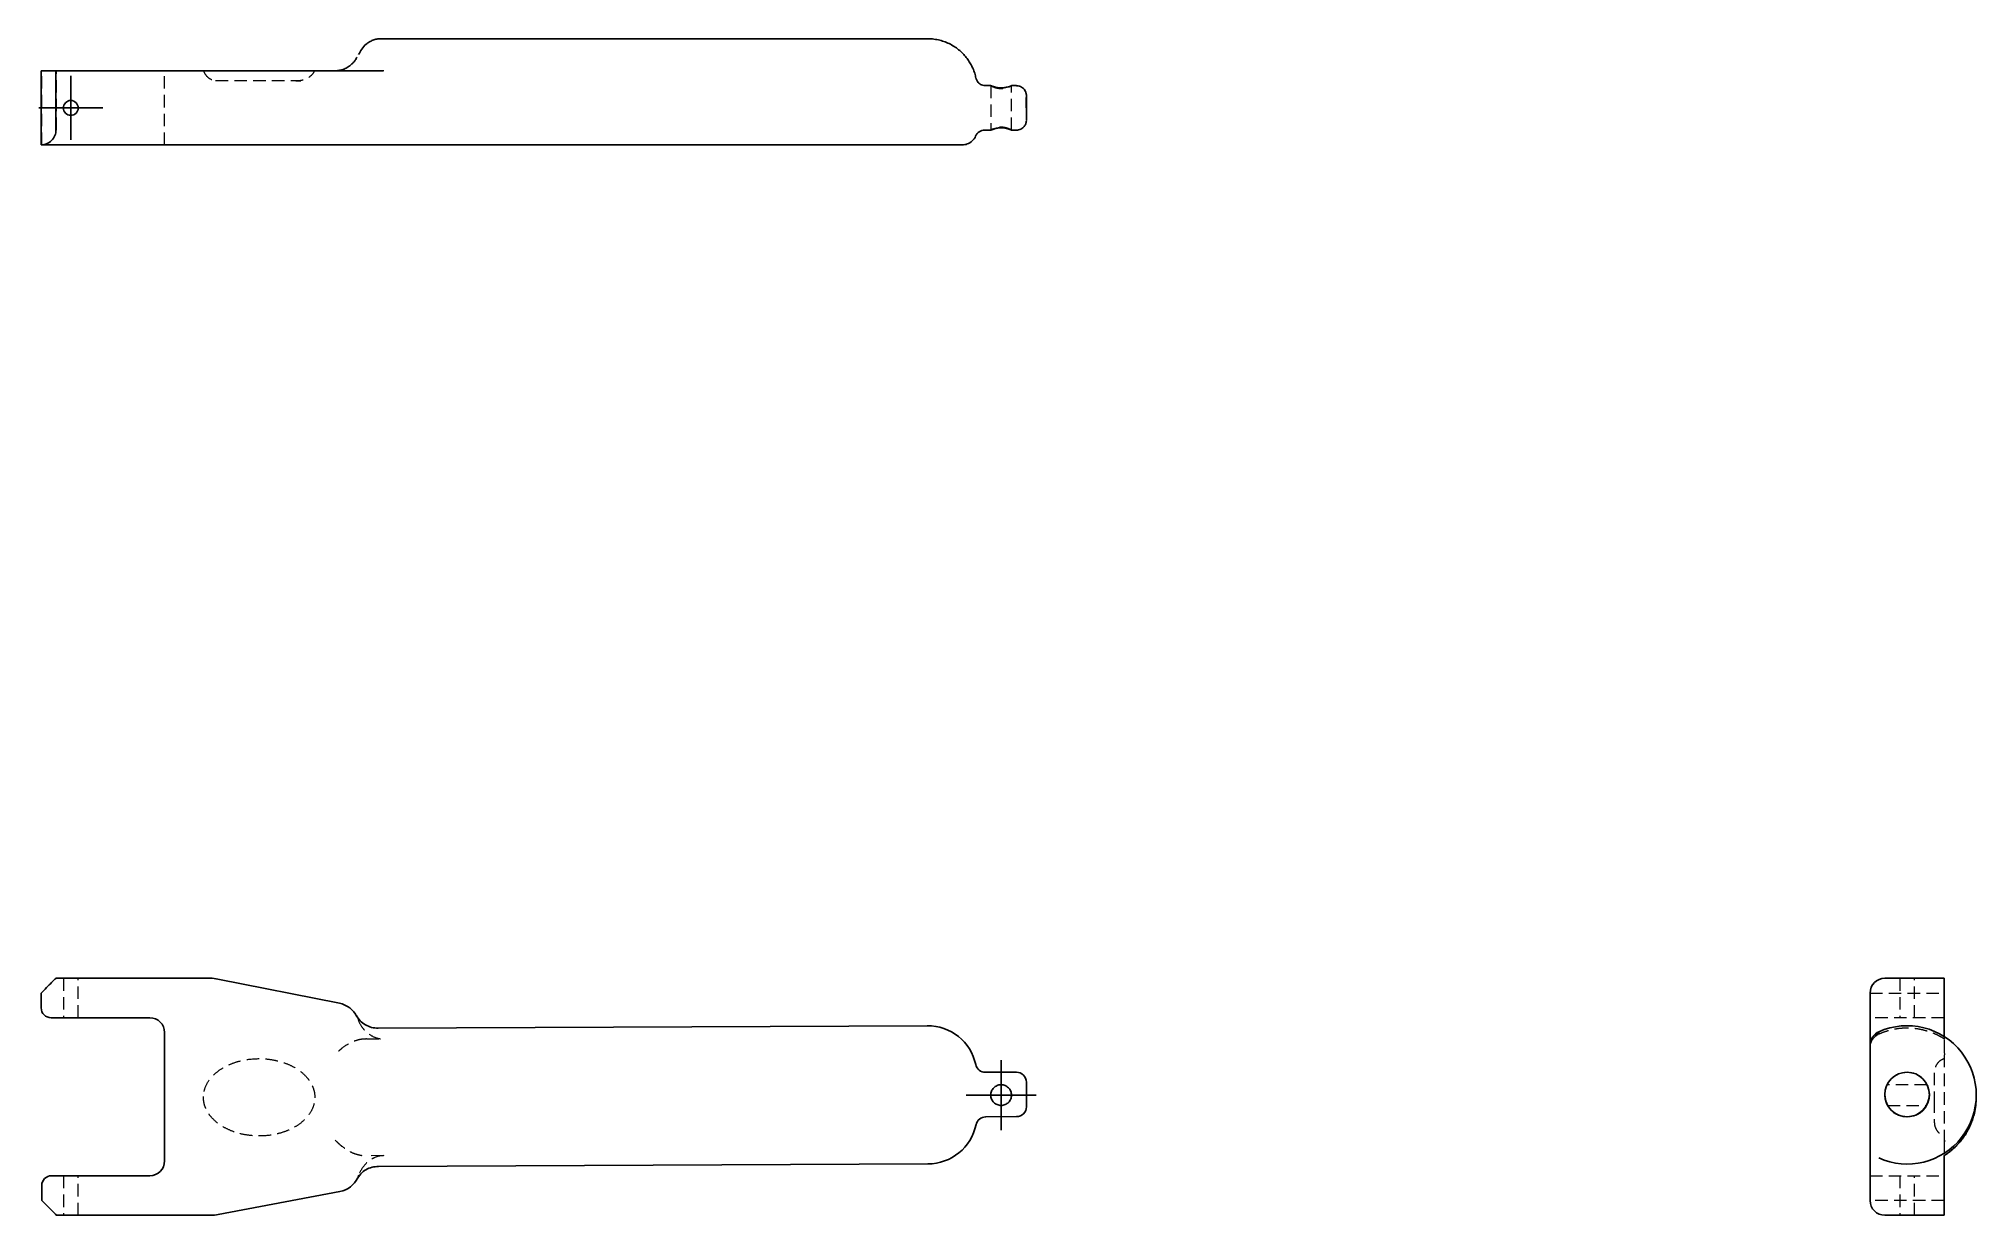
# Model space of a CAD drawing. Header units: millimetres. Extents: x 33 to 229, y 45 to 164.
import ezdxf

# ---------------------------------------------------------------- set-up
doc = ezdxf.new("R2010")
doc.units = ezdxf.units.MM
doc.linetypes.add('HIDDEN', pattern=[1.905, 1.27, -0.635])
doc.layers.add('10', color=7, linetype='Continuous')

# ---------------------------------------------------------------- blocks, each defined once
blk = doc.blocks.new('SW_CENTERMARKSYMBOL_0')
at = {"layer": '10', "color": 0}
for p, q in [((0, 2.5), (0, 3.55)), ((0, 0), (0, 2.5)), ((-2.5, 0), (-3.55, 0)), ((0, 0), (-2.5, 0)), ((0, 0), (0, -2.5)), ((0, 0), (2.5, 0)), ((2.5, 0), (3.55, 0)), ((0, -2.5), (0, -3.55))]:
    blk.add_line(p, q, dxfattribs=at)
blk = doc.blocks.new('SW_CENTERMARKSYMBOL_1')
at = {"layer": '10', "color": 0}
for p, q in [((0, 2.5), (0, 3.25)), ((0, 0), (0, 2.5)), ((-2.5, 0), (-3.25, 0)), ((0, 0), (-2.5, 0)), ((0, 0), (0, -2.5)), ((0, 0), (2.5, 0)), ((2.5, 0), (3.25, 0)), ((0, -2.5), (0, -3.25))]:
    blk.add_line(p, q, dxfattribs=at)

msp = doc.modelspace()

# ---------------------------------------------------------------- linework, layer by layer
at = {"color": 7, "linetype": 'Continuous', "lineweight": 25}
for p, q in [((122.97, 164.4), (67.52, 164.4)), ((33, 161.14), (34.5, 161.14)), ((33, 153.62), (33, 161.14)), ((34.5, 161.14), (34.5, 155.13)), ((50.15, 161.14), (34.5, 161.14)), ((50.15, 161.14), (50.93, 161.14)), ((63.28, 161.14), (50.93, 161.14)), ((63.28, 161.14), (65.16, 161.14)), ((129.38, 159.64), (128.85, 159.64)), ((131.99, 159.64), (131.47, 159.64)), ((50.15, 153.62), (33, 153.62)), ((50.64, 153.62), (50.15, 153.62)), ((62.99, 153.62), (50.64, 153.62)), ((63.7, 153.62), (62.99, 153.62)), ((122.95, 153.62), (67.56, 153.62)), ((127.85, 154.54), (127.85, 154.53)), ((128.76, 155.13), (129.39, 155.13)), ((131.48, 155.13), (131.99, 155.13)), ((34.5, 69.03), (50.15, 69.03)), ((50.93, 68.95), (63.28, 66.49)), ((220.13, 69.03), (226.14, 69.03)), ((226.14, 69.03), (226.14, 68.95)), ((226.14, 66.49), (226.14, 68.95)), ((33, 67.53), (33, 66.02)), ((218.62, 67.48), (218.62, 67.53)), ((218.62, 65.02), (218.62, 67.48)), ((34, 65.02), (44.03, 65.02)), ((218.62, 64.47), (218.62, 65.02)), ((226.14, 66.49), (226.14, 64.87)), ((45.53, 63.52), (45.53, 50.48)), ((122.94, 64.21), (67.19, 63.96)), ((131.98, 59.49), (128.84, 59.48)), ((132.99, 58.49), (133, 55.98)), ((220.13, 57.23), (220.13, 57.23)), ((220.13, 57.22), (220.13, 57.22)), ((224.64, 57.23), (224.64, 57.23)), ((224.64, 57.22), (224.64, 57.22)), ((229.4, 56.95), (229.4, 57.19)), ((128.86, 54.96), (132, 54.98)), ((218.62, 51.92), (218.62, 52.16)), ((67.23, 49.93), (123, 50.18)), ((218.62, 48.87), (218.62, 49.42)), ((33.06, 47.98), (33.06, 46.47)), ((44.03, 48.98), (34.06, 48.98)), ((63.32, 47.39), (50.97, 45.04)), ((218.62, 46.52), (218.62, 48.87)), ((226.14, 49.03), (226.14, 47.39)), ((226.14, 45.04), (226.14, 47.39)), ((218.62, 46.47), (218.62, 46.52)), ((50.22, 44.97), (34.56, 44.97)), ((226.14, 44.97), (220.13, 44.97)), ((226.14, 45.04), (226.14, 44.97))]:
    msp.add_line(p, q, dxfattribs=at)
at = {"color": 7, "linetype": 'HIDDEN', "lineweight": 18}
for p, q in [((33.06, 153.62), (33.06, 161.14)), ((34.56, 155.13), (34.56, 161.14)), ((45.53, 153.62), (45.53, 161.14)), ((67.77, 161.14), (67.76, 161.14)), ((129.38, 159.64), (129.38, 155.13)), ((131.48, 155.13), (131.48, 159.64)), ((35.26, 69.03), (35.26, 65.02)), ((36.76, 65.02), (36.76, 69.03)), ((221.63, 69.03), (221.63, 65.02)), ((223.14, 65.02), (223.14, 69.03)), ((218.62, 67.53), (226.14, 67.53)), ((65.03, 65.16), (65.16, 64.87)), ((226.14, 65.02), (218.62, 65.02)), ((66.01, 62.87), (67.72, 62.87)), ((226.13, 61.57), (226.17, 61.24)), ((226.14, 61.26), (226.18, 61.24)), ((226.14, 61.26), (226.14, 52.59)), ((224.41, 58.22), (220.35, 58.22)), ((220.41, 56.12), (224.36, 56.12)), ((226.17, 52.61), (226.13, 52.2)), ((226.18, 52.62), (226.14, 52.59)), ((67.77, 51.02), (66.06, 51.01)), ((35.26, 48.98), (35.26, 44.97)), ((36.76, 44.97), (36.76, 48.98)), ((65.22, 49.03), (65.1, 48.73)), ((218.62, 48.98), (226.14, 48.98)), ((221.63, 48.98), (221.63, 44.97)), ((223.14, 44.97), (223.14, 48.98)), ((226.14, 46.47), (218.62, 46.47))]:
    msp.add_line(p, q, dxfattribs=at)
at = {"color": 7, "linetype": 'Continuous', "lineweight": 25}
for centre, radius in [((36.01, 157.38), 0.752), ((222.38, 57.23), 2.26)]:
    msp.add_circle(centre, radius, dxfattribs=at)
for centre, radius, start, end in [((9.81, 157.4), 123.19, 359.4081, 0.5706), ((306.18, 157.49), 173.2, 179.6907, 180.0358), ((265.41, 157.19), 132.42, 179.9175, 180.4112), ((50.15, 65.02), 4.01, 78.7359, 90), ((220.13, 67.53), 1.5, 90, 180), ((34, 66.02), 1, 180, 270), ((44.03, 63.52), 1.5, 0, 90), ((62.79, 64.03), 2.51, 25.5772, 78.7359), ((122.96, 59.2), 5.01, 12.291, 90.2557), ((220.13, 62.23), 1.5, 114.1475, 143.9175), ((222.38, 57.19), 7.02, 245.8519, 114.1481), ((220.13, 62.23), 1.5, 161.7233, 180), ((128.84, 60.48), 1, 192.291, 270.2557), ((131.99, 58.49), 1, 0.2557, 90.2557), ((222.38, 57.22), 2.26, 214.4891, 359.9995), ((132, 55.98), 1, 270.2557, 0.2557), ((122.98, 55.19), 5.01, 270.2557, 348.2204), ((128.87, 53.96), 1, 90.2557, 168.2204), ((44.03, 50.48), 1.5, 270, 0), ((34.06, 47.98), 1, 90, 180), ((62.86, 49.85), 2.51, 280.774, 334.4682), ((220.13, 46.47), 1.5, 180, 270), ((50.22, 48.98), 4.01, 270, 280.774)]:
    msp.add_arc(centre, radius, start, end, dxfattribs=at)
at = {"color": 7, "linetype": 'HIDDEN', "lineweight": 18}
msp.add_arc((222.38, 57.22), 2.26, 0.0006, 145.5109, dxfattribs=at)
at = {"color": 7, "linetype": 'Continuous', "lineweight": 25}
for points, knots in [([(67.52, 164.4), (67.37, 164.39), (67.07, 164.38), (66.66, 164.26), (66.3, 164.08), (65.88, 163.79), (65.51, 163.34), (65.32, 162.98), (65.22, 162.8)], [0, 0, 0, 0, 0.116326, 0.233712, 0.353772, 0.477128, 0.73345, 1, 1, 1, 1]), ([(127.87, 160.4), (127.84, 160.57), (127.76, 160.91), (127.57, 161.4), (127.34, 161.86), (127.06, 162.3), (126.73, 162.72), (126.34, 163.12), (125.9, 163.47), (125.41, 163.78), (124.89, 164.03), (124.34, 164.22), (123.76, 164.35), (123.29, 164.41), (123.03, 164.4), (122.97, 164.39)], [0, 0, 0, 0, 0.075039, 0.154222, 0.227502, 0.302282, 0.381093, 0.462221, 0.544836, 0.628419, 0.712642, 0.797295, 0.882232, 0.975699, 1, 1, 1, 1]), ([(62.81, 161.14), (62.86, 161.14), (62.96, 161.15), (63.11, 161.16), (63.25, 161.18), (63.38, 161.21), (63.51, 161.24), (63.64, 161.28), (63.87, 161.37), (64.18, 161.54), (64.49, 161.78), (64.72, 162.02), (64.88, 162.22), (64.99, 162.4), (65.03, 162.49), (65.06, 162.53)], [0, 0, 0, 0, 0.038913, 0.076689, 0.113379, 0.149036, 0.18372, 0.217494, 0.250429, 0.377039, 0.500967, 0.620227, 0.750486, 0.8704, 1, 1, 1, 1]), ([(65.16, 161.14), (65.25, 161.14), (65.38, 161.14), (65.63, 161.14), (65.72, 161.14), (65.92, 161.14), (66.02, 161.14), (66.36, 161.14), (66.61, 161.14), (67.14, 161.14), (67.43, 161.14), (67.72, 161.14)], [0, 0, 0, 0, 0.25, 0.25, 0.375, 0.375, 0.5, 0.5, 0.75, 0.75, 1, 1, 1, 1]), ([(128.85, 159.64), (128.84, 159.64), (128.75, 159.63), (128.57, 159.67), (128.35, 159.76), (128.18, 159.89), (128.05, 160.04), (127.96, 160.18), (127.91, 160.3), (127.89, 160.37), (127.88, 160.4)], [0, 0, 0, 0, 0.0110193, 0.2162097, 0.3953043, 0.5552278, 0.6988301, 0.8264664, 0.936997, 1, 1, 1, 1]), ([(131.47, 159.64), (131.46, 159.64), (131.44, 159.63), (131.29, 159.57), (131.05, 159.49), (130.73, 159.42), (130.37, 159.4), (130.04, 159.44), (129.75, 159.51), (129.52, 159.59), (129.4, 159.64), (129.39, 159.64), (129.38, 159.64)], [0, 0, 0, 0, 0.0838271, 0.1866155, 0.2944684, 0.4094251, 0.5193803, 0.6193973, 0.7211782, 0.8327442, 0.9473138, 1, 1, 1, 1]), ([(132.99, 158.67), (132.99, 158.67), (132.99, 158.68), (132.99, 158.71), (132.99, 158.79), (132.96, 158.91), (132.9, 159.07), (132.79, 159.26), (132.62, 159.43), (132.4, 159.56), (132.19, 159.63), (132.05, 159.63), (131.99, 159.63)], [0, 0, 0, 0, 0.019365, 0.0503, 0.083585, 0.185724, 0.276064, 0.417304, 0.58538, 0.735331, 0.896574, 1, 1, 1, 1]), ([(129.39, 155.13), (129.4, 155.13), (129.42, 155.14), (129.57, 155.2), (129.81, 155.28), (130.14, 155.35), (130.49, 155.37), (130.82, 155.33), (131.11, 155.26), (131.34, 155.18), (131.46, 155.13), (131.47, 155.13), (131.48, 155.13)], [0, 0, 0, 0, 0.086925, 0.189877, 0.298014, 0.413038, 0.522643, 0.6225, 0.724532, 0.836372, 0.950808, 1, 1, 1, 1]), ([(131.99, 155.13), (132.02, 155.13), (132.14, 155.12), (132.33, 155.18), (132.54, 155.28), (132.7, 155.41), (132.82, 155.56), (132.9, 155.7), (132.95, 155.83), (132.98, 155.94), (132.99, 156.02), (132.99, 156.05), (132.99, 156.06)], [0, 0, 0, 0, 0.05732, 0.231445, 0.384313, 0.521252, 0.644081, 0.752838, 0.846478, 0.922874, 0.977635, 1, 1, 1, 1]), ([(33, 153.62), (33.18, 153.62), (33.37, 153.66), (33.74, 153.8), (33.92, 153.92), (34.21, 154.21), (34.32, 154.39), (34.47, 154.76), (34.5, 154.95), (34.5, 155.13)], [0, 0, 0, 0, 0.25, 0.25, 0.5, 0.5, 0.75, 0.75, 1, 1, 1, 1]), ([(67.56, 153.62), (67.35, 153.62), (67.15, 153.62), (66.75, 153.62), (66.56, 153.62), (66.17, 153.62), (65.99, 153.62), (65.62, 153.62), (65.44, 153.62), (65.11, 153.62), (64.95, 153.62), (64.64, 153.62), (64.49, 153.62), (64.1, 153.62), (63.87, 153.62), (63.7, 153.62)], [0, 0, 0, 0, 0.001218425, 0.001218425, 0.00243685, 0.00243685, 0.003655276, 0.003655276, 0.004873701, 0.004873701, 0.006092126, 0.006092126, 0.007310551, 0.007310551, 0.009747401, 0.009747401, 0.009747401, 0.009747401]), ([(126.47, 153.62), (126.47, 153.62), (126.46, 153.62), (126.44, 153.62), (126.42, 153.62), (126.33, 153.62), (126.27, 153.62), (126.14, 153.62), (126.08, 153.62), (125.97, 153.62), (125.9, 153.62), (125.75, 153.62), (125.67, 153.62), (125.5, 153.62), (125.4, 153.62), (125.09, 153.62), (124.87, 153.62), (124.49, 153.62), (124.36, 153.62), (124.09, 153.62), (123.96, 153.62), (123.68, 153.62), (123.53, 153.62), (123.24, 153.62), (123.09, 153.62), (122.95, 153.62)], [0.01375878, 0.01375878, 0.01375878, 0.01375878, 0.01547863, 0.01547863, 0.01719848, 0.01719848, 0.01891833, 0.01891833, 0.01977825, 0.01977825, 0.02063817, 0.02063817, 0.0214981, 0.0214981, 0.02235802, 0.02235802, 0.02407787, 0.02407787, 0.02493779, 0.02493779, 0.02579772, 0.02579772, 0.02665764, 0.02665764, 0.02751757, 0.02751757, 0.02751757, 0.02751757]), ([(126.47, 153.62), (126.65, 153.64), (127.03, 153.68), (127.51, 154.01), (127.79, 154.32), (127.84, 154.52), (127.84, 154.53)], [0, 0, 0, 0, 0.310937, 0.645043, 0.979119, 1, 1, 1, 1]), ([(127.85, 154.53), (127.89, 154.61), (127.98, 154.78), (128.21, 154.97), (128.48, 155.1), (128.67, 155.12), (128.77, 155.13)], [0, 0, 0, 0, 0.245084, 0.50044, 0.755572, 1, 1, 1, 1]), ([(33, 67.53), (33.18, 67.7), (33.37, 67.89), (33.74, 68.26), (33.92, 68.44), (34.21, 68.74), (34.32, 68.85), (34.47, 69), (34.5, 69.03), (34.5, 69.03)], [0, 0, 0, 0, 0.25, 0.25, 0.5, 0.5, 0.75, 0.75, 1, 1, 1, 1]), ([(67.19, 63.96), (66.97, 63.98), (66.52, 64.01), (65.89, 64.28), (65.35, 64.69), (65.11, 65.06), (64.99, 65.24)], [0, 0, 0, 0, 0.243216, 0.496154, 0.751062, 1, 1, 1, 1]), ([(218.62, 62.23), (218.62, 62.27), (218.62, 62.41), (218.62, 62.85), (218.62, 63.54), (218.62, 64.16), (218.62, 64.47)], [0, 0, 0, 0, 0.130842, 0.389833, 0.695366, 1, 1, 1, 1]), ([(219.52, 63.43), (219.43, 63.41), (219.24, 63.37), (218.99, 63.19), (218.79, 62.95), (218.72, 62.73), (218.68, 62.63)], [0, 0, 0, 0, 0.254393, 0.508976, 0.758997, 1, 1, 1, 1]), ([(219.51, 63.6), (219.51, 63.59), (219.51, 63.57), (219.52, 63.5), (219.52, 63.43), (219.52, 63.43)], [0, 0, 0, 0, 0.501174, 0.991721, 1, 1, 1, 1]), ([(226.14, 64.87), (226.14, 64.7), (226.14, 64.37), (226.14, 63.93), (226.14, 63.55), (226.14, 63.23), (226.14, 63.12), (226.14, 63.07)], [0, 0, 0, 0, 0.203824, 0.413577, 0.61739, 0.827508, 1, 1, 1, 1]), ([(218.62, 52.16), (218.62, 52.16), (218.62, 52.2), (218.62, 52.32), (218.62, 52.37), (218.62, 52.49), (218.62, 52.55), (218.62, 52.77), (218.62, 52.96), (218.62, 53.27), (218.62, 53.38), (218.62, 53.61), (218.62, 53.73), (218.62, 54.1), (218.62, 54.37), (218.62, 54.78), (218.62, 54.92), (218.62, 55.2), (218.62, 55.34), (218.62, 55.77), (218.62, 56.05), (218.62, 56.62), (218.62, 56.91), (218.62, 57.48), (218.62, 57.77), (218.62, 58.34), (218.62, 58.62), (218.62, 59.19), (218.62, 59.47), (218.62, 59.88), (218.62, 60.02), (218.62, 60.28), (218.62, 60.41), (218.62, 60.66), (218.62, 60.78), (218.62, 61.01), (218.62, 61.13), (218.62, 61.44), (218.62, 61.62), (218.62, 61.84), (218.62, 61.91), (218.62, 62.02), (218.62, 62.07), (218.62, 62.15), (218.62, 62.18), (218.62, 62.22), (218.62, 62.23), (218.62, 62.23)], [0, 0, 0, 0, 0.00171985, 0.00171985, 0.00257977, 0.00257977, 0.0034397, 0.0034397, 0.00515954, 0.00515954, 0.00601947, 0.00601947, 0.00687939, 0.00687939, 0.00859924, 0.00859924, 0.00945916, 0.00945916, 0.01031909, 0.01031909, 0.01203893, 0.01203893, 0.01375878, 0.01375878, 0.01547863, 0.01547863, 0.01719848, 0.01719848, 0.01891833, 0.01891833, 0.01977825, 0.01977825, 0.02063817, 0.02063817, 0.0214981, 0.0214981, 0.02235802, 0.02235802, 0.02407787, 0.02407787, 0.02493779, 0.02493779, 0.02579772, 0.02579772, 0.02665764, 0.02665764, 0.02751757, 0.02751757, 0.02751757, 0.02751757]), ([(131.48, 57.17), (131.48, 57.03), (131.45, 56.89), (131.35, 56.64), (131.27, 56.52), (131.08, 56.33), (130.97, 56.26), (130.72, 56.15), (130.58, 56.12), (130.3, 56.12), (130.16, 56.15), (129.9, 56.25), (129.79, 56.33), (129.6, 56.52), (129.52, 56.63), (129.41, 56.88), (129.38, 57.02), (129.38, 57.3), (129.4, 57.44), (129.51, 57.7), (129.59, 57.81), (129.78, 58.01), (129.89, 58.08), (130.14, 58.19), (130.28, 58.22), (130.56, 58.22), (130.7, 58.2), (130.96, 58.09), (131.07, 58.01), (131.27, 57.82), (131.35, 57.71), (131.45, 57.45), (131.48, 57.31), (131.48, 57.17)], [0, 0, 0, 0, 0.0625, 0.0625, 0.125, 0.125, 0.1875, 0.1875, 0.25, 0.25, 0.3125, 0.3125, 0.375, 0.375, 0.4375, 0.4375, 0.5, 0.5, 0.5625, 0.5625, 0.625, 0.625, 0.6875, 0.6875, 0.75, 0.75, 0.8125, 0.8125, 0.875, 0.875, 0.9375, 0.9375, 1, 1, 1, 1]), ([(220.13, 57.23), (220.13, 57.21), (220.13, 57.08), (220.16, 56.83), (220.23, 56.53), (220.33, 56.29), (220.41, 56.14), (220.43, 56.1), (220.38, 56.18), (220.3, 56.34), (220.21, 56.6), (220.15, 56.9), (220.12, 57.12), (220.13, 57.21), (220.13, 57.22)], [0, 0, 0, 0, 0.01769, 0.114718, 0.211522, 0.314189, 0.423167, 0.524363, 0.614511, 0.707497, 0.811743, 0.920389, 0.984929, 1, 1, 1, 1]), ([(224.64, 57.22), (224.64, 57.21), (224.64, 57.08), (224.61, 56.83), (224.54, 56.53), (224.44, 56.29), (224.36, 56.14), (224.34, 56.1), (224.38, 56.18), (224.46, 56.34), (224.56, 56.6), (224.62, 56.89), (224.64, 57.12), (224.64, 57.21), (224.64, 57.23)], [0, 0, 0, 0, 0.01498, 0.111812, 0.208423, 0.310794, 0.419751, 0.521376, 0.611686, 0.704383, 0.808293, 0.917029, 0.98221, 1, 1, 1, 1]), ([(228.65, 53.79), (228.72, 53.94), (228.88, 54.26), (229.06, 54.77), (229.24, 55.39), (229.37, 56.12), (229.39, 56.67), (229.4, 56.95)], [0, 0, 0, 0, 0.159097, 0.325765, 0.50013, 0.746386, 1, 1, 1, 1]), ([(226.14, 51.01), (226.2, 51.05), (226.31, 51.12), (226.48, 51.24), (226.65, 51.37), (226.83, 51.51), (227.01, 51.66), (227.18, 51.82), (227.36, 51.99), (227.58, 52.22), (227.84, 52.52), (228.13, 52.9), (228.4, 53.32), (228.57, 53.63), (228.65, 53.79)], [0, 0, 0, 0, 0.058519, 0.118014, 0.178566, 0.240251, 0.303142, 0.367305, 0.432806, 0.499705, 0.61674, 0.738989, 0.866677, 1, 1, 1, 1]), ([(218.62, 49.42), (218.62, 49.6), (218.62, 49.78), (218.62, 50.12), (218.62, 50.28), (218.62, 50.58), (218.62, 50.72), (218.62, 50.98), (218.62, 51.1), (218.62, 51.32), (218.62, 51.42), (218.62, 51.59), (218.62, 51.67), (218.62, 51.85), (218.62, 51.91), (218.62, 51.92)], [0, 0, 0, 0, 0.001207383, 0.001207383, 0.002414766, 0.002414766, 0.003622149, 0.003622149, 0.004829533, 0.004829533, 0.006036916, 0.006036916, 0.007244299, 0.007244299, 0.009659065, 0.009659065, 0.009659065, 0.009659065]), ([(65.05, 48.65), (65.17, 48.83), (65.41, 49.2), (65.95, 49.61), (66.57, 49.88), (67.01, 49.91), (67.23, 49.93)], [0, 0, 0, 0, 0.249115, 0.50395, 0.756766, 1, 1, 1, 1]), ([(226.14, 51.02), (226.14, 51.02), (226.14, 50.96), (226.14, 50.75), (226.14, 50.6), (226.14, 50.24), (226.14, 50.02), (226.14, 49.55), (226.14, 49.3), (226.14, 49.03)], [0, 0, 0, 0, 0.25, 0.25, 0.5, 0.5, 0.75, 0.75, 1, 1, 1, 1]), ([(34.56, 44.97), (34.56, 44.97), (34.53, 45), (34.38, 45.15), (34.27, 45.26), (33.97, 45.56), (33.8, 45.74), (33.43, 46.11), (33.23, 46.3), (33.06, 46.47)], [0, 0, 0, 0, 0.25, 0.25, 0.5, 0.5, 0.75, 0.75, 1, 1, 1, 1])]:
    msp.add_open_spline(points, degree=3, knots=knots, dxfattribs=at)
at = {"color": 7, "linetype": 'HIDDEN', "lineweight": 18}
for points, knots in [([(49.47, 161.14), (49.53, 161), (49.66, 160.72), (50.02, 160.39), (50.45, 160.18), (50.77, 160.15), (50.93, 160.14)], [0, 0, 0, 0, 0.236444, 0.489181, 0.750555, 1, 1, 1, 1]), ([(50.71, 160.16), (50.75, 160.16), (50.81, 160.16), (51.03, 160.16), (51.33, 160.16), (51.72, 160.16), (52.1, 160.16), (52.47, 160.16), (52.85, 160.16), (53.5, 160.16), (54.46, 160.16), (55.72, 160.16), (56.76, 160.16), (57.55, 160.16), (58.05, 160.16), (58.46, 160.16), (58.79, 160.16), (59.06, 160.15), (59.45, 160.19), (59.9, 160.32), (60.3, 160.56), (60.6, 160.85), (60.7, 161.04), (60.75, 161.14)], [0, 0, 0, 0, 0.029927, 0.057558, 0.106456, 0.148379, 0.18354, 0.220773, 0.253743, 0.287347, 0.392129, 0.497903, 0.603489, 0.655568, 0.707772, 0.742499, 0.777244, 0.812537, 0.842649, 0.88252, 0.935265, 0.966454, 1, 1, 1, 1]), ([(58.86, 160.14), (58.91, 160.14), (59.07, 160.14), (59.24, 160.14), (59.38, 160.14), (59.34, 160.14), (59.32, 160.14)], [0, 0, 0, 0, 0.134763, 0.422516, 0.711015, 1, 1, 1, 1]), ([(129.38, 159.64), (129.38, 159.64), (129.37, 159.64), (129.42, 159.61), (129.57, 159.54), (129.82, 159.44), (130.15, 159.36), (130.5, 159.34), (130.82, 159.38), (131.1, 159.46), (131.34, 159.56), (131.45, 159.62), (131.49, 159.64), (131.48, 159.64), (131.47, 159.64)], [0, 0, 0, 0, 0.01498, 0.111812, 0.208423, 0.310794, 0.419751, 0.521376, 0.611686, 0.704383, 0.808293, 0.917029, 0.98221, 1, 1, 1, 1]), ([(131.48, 155.13), (131.48, 155.13), (131.49, 155.13), (131.44, 155.16), (131.29, 155.23), (131.04, 155.33), (130.71, 155.41), (130.36, 155.43), (130.04, 155.38), (129.76, 155.3), (129.52, 155.21), (129.41, 155.15), (129.37, 155.12), (129.38, 155.13), (129.39, 155.13)], [0, 0, 0, 0, 0.0176896, 0.1147183, 0.2115216, 0.3141893, 0.4231669, 0.5243628, 0.6145114, 0.7074973, 0.8117434, 0.9203894, 0.9849295, 1, 1, 1, 1]), ([(65.05, 65.12), (65.02, 65.19), (64.97, 65.29), (64.99, 65.23), (65, 65.21)], [0, 0, 0, 0, 0.68431, 1, 1, 1, 1]), ([(65.16, 64.87), (65.25, 64.59), (65.38, 64.34), (65.63, 63.98), (65.72, 63.87), (65.92, 63.66), (66.02, 63.56), (66.36, 63.29), (66.61, 63.14), (67.14, 62.93), (67.43, 62.87), (67.72, 62.87)], [0, 0, 0, 0, 0.25, 0.25, 0.375, 0.375, 0.5, 0.5, 0.75, 0.75, 1, 1, 1, 1]), ([(218.68, 62.38), (218.72, 62.48), (218.79, 62.7), (219, 62.99), (219.26, 63.24), (219.47, 63.35), (219.57, 63.41)], [0, 0, 0, 0, 0.249228, 0.502019, 0.753873, 1, 1, 1, 1]), ([(222.38, 63.96), (222.31, 63.96), (222.15, 63.96), (221.91, 63.95), (221.66, 63.93), (221.42, 63.9), (221.16, 63.86), (220.88, 63.8), (220.56, 63.72), (220.25, 63.63), (219.9, 63.51), (219.67, 63.42), (219.51, 63.35)], [0, 0, 0, 0, 0.078415, 0.158685, 0.240857, 0.324979, 0.411091, 0.499234, 0.616592, 0.749919, 0.825913, 1, 1, 1, 1]), ([(226.14, 62.87), (226.09, 62.91), (225.96, 62.99), (225.76, 63.1), (225.53, 63.22), (225.29, 63.34), (225.05, 63.44), (224.74, 63.56), (224.34, 63.69), (223.86, 63.81), (223.43, 63.89), (223.05, 63.93), (222.71, 63.96), (222.49, 63.96), (222.38, 63.96)], [0, 0, 0, 0, 0.051458, 0.110266, 0.176434, 0.249967, 0.312265, 0.374574, 0.499705, 0.631932, 0.749971, 0.835056, 0.918368, 1, 1, 1, 1]), ([(226.14, 63.07), (226.14, 63.01), (226.14, 62.89), (226.14, 62.88), (226.14, 62.87)], [0, 0, 0, 0, 0.44919, 1, 1, 1, 1]), ([(66.01, 62.87), (65.95, 62.86), (65.82, 62.86), (65.64, 62.85), (65.46, 62.82), (65.28, 62.79), (65.01, 62.72), (64.66, 62.6), (64.11, 62.34), (63.6, 61.99), (63.14, 61.59), (62.92, 61.37), (62.81, 61.26)], [0, 0, 0, 0, 0.0499932, 0.0999373, 0.1499684, 0.2002221, 0.2508319, 0.3734737, 0.4992713, 0.7493854, 0.8675117, 1, 1, 1, 1]), ([(218.62, 61.98), (218.62, 61.99), (218.62, 62.01), (218.62, 62.17), (218.62, 62.23)], [0, 0, 0, 0, 0.67113, 1, 1, 1, 1]), ([(226.14, 62.82), (226.14, 62.8), (226.14, 62.75), (226.14, 62.6), (226.14, 62.39), (226.14, 62.09), (226.14, 61.7), (226.14, 61.41), (226.14, 61.26)], [0, 0, 0, 0, 0.13021, 0.272565, 0.418583, 0.608054, 0.798696, 1, 1, 1, 1]), ([(49.54, 57.55), (49.61, 57.87), (49.73, 58.16), (50.06, 58.71), (50.26, 58.96), (50.7, 59.41), (50.96, 59.61), (51.48, 59.96), (51.76, 60.11), (52.34, 60.37), (52.64, 60.48), (53.24, 60.65), (53.55, 60.72), (54.48, 60.87), (55.12, 60.89), (56.06, 60.82), (56.37, 60.78), (56.99, 60.65), (57.3, 60.57), (57.9, 60.37), (58.19, 60.25), (58.75, 59.96), (59.03, 59.79), (59.53, 59.41), (59.77, 59.2), (60.08, 58.83), (60.17, 58.71), (60.35, 58.44), (60.43, 58.3), (60.56, 58.02), (60.62, 57.87), (60.71, 57.56), (60.74, 57.41), (60.79, 56.94), (60.77, 56.61), (60.7, 56.3)], [0, 0, 0, 0, 0.0625, 0.0625, 0.125, 0.125, 0.1875, 0.1875, 0.25, 0.25, 0.3125, 0.3125, 0.375, 0.375, 0.5, 0.5, 0.5625, 0.5625, 0.625, 0.625, 0.6875, 0.6875, 0.75, 0.75, 0.8125, 0.8125, 0.84375, 0.84375, 0.875, 0.875, 0.90625, 0.90625, 0.9375, 0.9375, 1, 1, 1, 1]), ([(226.14, 60.87), (226, 60.8), (225.72, 60.68), (225.39, 60.33), (225.18, 59.9), (225.15, 59.59), (225.14, 59.43)], [0, 0, 0, 0, 0.244898, 0.501096, 0.756729, 1, 1, 1, 1]), ([(225.14, 59.43), (225.14, 59.42), (225.14, 59.39), (225.14, 59.18), (225.14, 58.83), (225.14, 58.4), (225.14, 57.97), (225.14, 57.52), (225.14, 57.08), (225.14, 56.78), (225.14, 56.63)], [0, 0, 0, 0, 0.124222, 0.311277, 0.498277, 0.623097, 0.748424, 0.832091, 0.915975, 1, 1, 1, 1]), ([(60.7, 56.3), (60.62, 55.99), (60.5, 55.7), (60.17, 55.15), (59.97, 54.91), (59.52, 54.46), (59.27, 54.26), (58.74, 53.92), (58.47, 53.77), (57.89, 53.51), (57.59, 53.41), (56.99, 53.23), (56.68, 53.16), (55.76, 53.02), (55.12, 52.99), (54.18, 53.07), (53.87, 53.11), (53.25, 53.23), (52.95, 53.31), (52.35, 53.51), (52.06, 53.64), (51.5, 53.92), (51.23, 54.09), (50.72, 54.47), (50.49, 54.68), (50.18, 55.03), (50.08, 55.16), (49.9, 55.42), (49.83, 55.56), (49.69, 55.85), (49.63, 55.99), (49.54, 56.3), (49.51, 56.45), (49.45, 56.92), (49.47, 57.24), (49.54, 57.55)], [0, 0, 0, 0, 0.0625, 0.0625, 0.125, 0.125, 0.1875, 0.1875, 0.25, 0.25, 0.3125, 0.3125, 0.375, 0.375, 0.5, 0.5, 0.5625, 0.5625, 0.625, 0.625, 0.6875, 0.6875, 0.75, 0.75, 0.8125, 0.8125, 0.84375, 0.84375, 0.875, 0.875, 0.90625, 0.90625, 0.9375, 0.9375, 1, 1, 1, 1]), ([(220.52, 58.5), (220.46, 58.4), (220.34, 58.21), (220.19, 57.79), (220.09, 57.44), (220.13, 57.22), (220.13, 57.22)], [0, 0, 0, 0, 0.250311, 0.499989, 0.998199, 1, 1, 1, 1]), ([(220.13, 57.22), (220.13, 57.32), (220.14, 57.52), (220.2, 57.8), (220.28, 58.05), (220.35, 58.2), (220.37, 58.24), (220.33, 58.17), (220.26, 58), (220.18, 57.74), (220.13, 57.46), (220.13, 57.28), (220.13, 57.23)], [0, 0, 0, 0, 0.086925, 0.189877, 0.298014, 0.413038, 0.522643, 0.6225, 0.724532, 0.836372, 0.950808, 1, 1, 1, 1]), ([(224.64, 57.23), (224.64, 57.32), (224.63, 57.52), (224.57, 57.8), (224.49, 58.05), (224.42, 58.2), (224.4, 58.24), (224.44, 58.17), (224.51, 58), (224.59, 57.74), (224.64, 57.46), (224.64, 57.28), (224.64, 57.22)], [0, 0, 0, 0, 0.083827, 0.186616, 0.294468, 0.409425, 0.51938, 0.619397, 0.721178, 0.832744, 0.947314, 1, 1, 1, 1]), ([(225.14, 56.63), (225.14, 56.42), (225.14, 56), (225.14, 55.52), (225.14, 55.14), (225.14, 54.76), (225.14, 54.46), (225.14, 54.45), (225.14, 54.44)], [0, 0, 0, 0, 0.125063, 0.250975, 0.376674, 0.502406, 0.750337, 1, 1, 1, 1]), ([(225.14, 54.45), (225.15, 54.3), (225.18, 53.99), (225.39, 53.56), (225.72, 53.21), (226, 53.08), (226.14, 53.02)], [0, 0, 0, 0, 0.243264, 0.498899, 0.755101, 1, 1, 1, 1]), ([(226.16, 51.07), (226.19, 51.09), (226.36, 51.19), (226.69, 51.43), (227.16, 51.82), (227.68, 52.35), (228.21, 53.03), (228.51, 53.58), (228.66, 53.86)], [0, 0, 0, 0, 0.045057, 0.188966, 0.355594, 0.547265, 0.761578, 1, 1, 1, 1]), ([(62.84, 52.59), (62.92, 52.52), (63.07, 52.37), (63.3, 52.16), (63.69, 51.84), (64.15, 51.52), (64.71, 51.26), (65.1, 51.14), (65.45, 51.06), (65.75, 51.02), (65.96, 51.02), (66.06, 51.01)], [0, 0, 0, 0, 0.089517, 0.172685, 0.249607, 0.499396, 0.625526, 0.748611, 0.832912, 0.916498, 1, 1, 1, 1]), ([(226.14, 52.59), (226.14, 52.45), (226.14, 52.16), (226.14, 51.78), (226.14, 51.48), (226.14, 51.27), (226.14, 51.12), (226.14, 51.09), (226.14, 51.08)], [0, 0, 0, 0, 0.202981, 0.395564, 0.587274, 0.735553, 0.880251, 1, 1, 1, 1]), ([(67.77, 51.02), (67.48, 51.02), (67.2, 50.96), (66.66, 50.75), (66.42, 50.6), (65.97, 50.24), (65.78, 50.02), (65.45, 49.55), (65.32, 49.3), (65.22, 49.03)], [0, 0, 0, 0, 0.25, 0.25, 0.5, 0.5, 0.75, 0.75, 1, 1, 1, 1]), ([(65.07, 48.68), (65.06, 48.66), (65.03, 48.6), (65.08, 48.7), (65.12, 48.77)], [0, 0, 0, 0, 0.315291, 1, 1, 1, 1])]:
    msp.add_open_spline(points, degree=3, knots=knots, dxfattribs=at)

# ---------------------------------------------------------------- block references
at = {"layer": '10'}
for name, p in [('SW_CENTERMARKSYMBOL_1', (36.01, 157.38)), ('SW_CENTERMARKSYMBOL_0', (130.43, 57.17))]:
    msp.add_blockref(name, p, dxfattribs=at)

doc.saveas('drawing.dxf')
